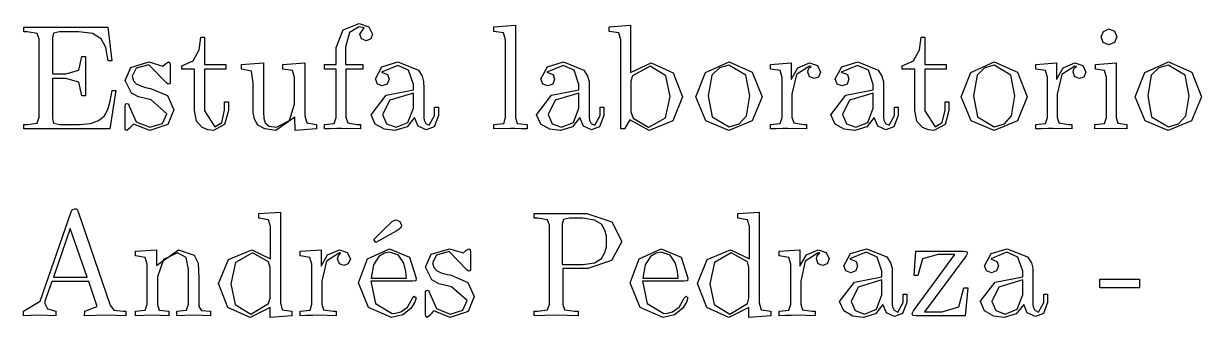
# Model space of a CAD drawing. Extents: x 0.1 to 26.9, y 71.6 to 83.1.
# Drawn here: x 12.94 to 19.23, y 72.75 to 74.32 of the extents above; entities that cross this region are included whole.
import ezdxf

# ---------------------------------------------------------------- set-up
doc = ezdxf.new("R2010")
doc.units = 0

msp = doc.modelspace()

# ---------------------------------------------------------------- linework, layer by layer
at = {"layer": 'Layer 1'}
for p, q in [((12.9395, 74.2725), (12.9395, 74.2974)), ((12.9395, 74.2974), (13.3879, 74.2974)), ((13.3879, 74.2974), (13.410068, 74.118111)), ((14.645613, 74.28345), (14.731174, 74.317285)), ((14.731177, 74.299785), (14.679841, 74.270228)), ((14.731174, 74.317285), (14.78251, 74.300561)), ((14.757235, 74.293951), (14.731177, 74.299785)), ((14.733511, 74.260505), (14.757235, 74.293951)), ((14.78251, 74.300561), (14.802734, 74.261281)), ((15.450662, 74.274835), (15.4507, 74.2998)), ((15.4507, 74.2998), (15.56504, 74.308357)), ((15.56504, 74.308357), (15.565, 73.8163)), ((16.0651, 74.2998), (16.179829, 74.308357)), ((16.0651, 74.2749), (16.0651, 74.2998)), ((16.179829, 74.308357), (16.1799, 74.0559)), ((18.704703, 74.275287), (18.734649, 74.288509)), ((18.734649, 74.288509), (18.764595, 74.276452)), ((12.958496, 74.272535), (12.9395, 74.2725)), ((13.011388, 74.265146), (12.958496, 74.272535)), ((13.0215, 74.2352), (13.011388, 74.265146)), ((13.021504, 73.817923), (13.0215, 74.2352)), ((13.092309, 74.240609), (13.0923, 74.0497)), ((13.098142, 74.266666), (13.092309, 74.240609)), ((13.1312, 74.2725), (13.098142, 74.266666)), ((13.233855, 74.272499), (13.1312, 74.2725)), ((13.307359, 74.264331), (13.233855, 74.272499)), ((13.352862, 74.236329), (13.307359, 74.264331)), ((13.377365, 74.18966), (13.352862, 74.236329)), ((13.876339, 74.176871), (13.885672, 74.245709)), ((13.885672, 74.245709), (13.9055, 74.2457)), ((13.9055, 74.2457), (13.9055, 74.0991)), ((14.6075, 74.1905), (14.645613, 74.28345)), ((14.679841, 74.270228), (14.657672, 74.191278)), ((14.742455, 74.236392), (14.733511, 74.260505)), ((14.767733, 74.22628), (14.742455, 74.236392)), ((14.793401, 74.236002), (14.767733, 74.22628)), ((14.802734, 74.261281), (14.793401, 74.236002)), ((15.501998, 74.267447), (15.450662, 74.274835)), ((15.5125, 74.2305), (15.501998, 74.267447)), ((15.512537, 73.816368), (15.5125, 74.2305)), ((16.065173, 74.274835), (16.0651, 74.2749)), ((16.116899, 74.267447), (16.065173, 74.274835)), ((16.1274, 74.2305), (16.116899, 74.267447)), ((16.1274, 73.7557), (16.1274, 74.2305)), ((17.723039, 74.176871), (17.732372, 74.245709)), ((17.732372, 74.245709), (17.7522, 74.2457)), ((17.7522, 74.2457), (17.7522, 74.0991)), ((18.692646, 74.246507), (18.704703, 74.275287)), ((18.692647, 74.246505), (18.692646, 74.246507)), ((18.704314, 74.216947), (18.692647, 74.246505)), ((18.764595, 74.276452), (18.777041, 74.246117)), ((18.777041, 74.246117), (18.764595, 74.215782)), ((13.3902, 74.1181), (13.377365, 74.18966)), ((13.84367, 74.118923), (13.876339, 74.176871)), ((14.6075, 74.0991), (14.6075, 74.1905)), ((14.657672, 74.191278), (14.6577, 74.0991)), ((17.69037, 74.118923), (17.723039, 74.176871)), ((18.734649, 74.204115), (18.704314, 74.216947)), ((18.764595, 74.215782), (18.734649, 74.204115)), ((13.234293, 74.068756), (13.249849, 74.142649)), ((13.249849, 74.142649), (13.27, 74.1426)), ((13.27, 74.1426), (13.27, 73.9318)), ((13.410068, 74.118111), (13.3902, 74.1181)), ((13.510741, 74.083545), (13.607969, 74.112714)), ((13.608035, 74.097491), (13.539975, 74.079211)), ((13.607969, 74.112714), (13.683029, 74.090156)), ((13.701374, 74.001041), (13.608035, 74.097491)), ((13.683029, 74.090156), (13.696641, 74.102991)), ((13.696641, 74.102991), (13.712586, 74.112714)), ((13.712586, 74.112714), (13.719975, 74.108435)), ((13.719975, 74.108435), (13.721132, 74.093269)), ((13.783, 74.0917), (13.84367, 74.118923)), ((13.9055, 74.0991), (14.0195, 74.0991)), ((14.0195, 74.0991), (14.0195, 74.0742)), ((14.1023, 74.0991), (14.219363, 74.107657)), ((14.1023, 74.0742), (14.1023, 74.0991)), ((14.219363, 74.107657), (14.2194, 73.8432)), ((14.323573, 74.074235), (14.3236, 74.0991)), ((14.3236, 74.0991), (14.440663, 74.107657)), ((14.440663, 74.107657), (14.4406, 73.8249)), ((14.5449, 74.0742), (14.5449, 74.0991)), ((14.5449, 74.0991), (14.6075, 74.0991)), ((14.6577, 74.0991), (14.751, 74.0991)), ((14.751, 74.0991), (14.751, 74.0742)), ((14.852498, 74.087014), (14.938059, 74.112683)), ((14.938059, 74.112683), (15.046954, 74.068736)), ((15.736098, 74.087014), (15.821659, 74.112683)), ((15.821659, 74.112683), (15.930554, 74.068736)), ((16.1799, 74.0559), (16.289185, 74.107625)), ((16.289185, 74.107625), (16.407803, 74.055122)), ((16.580433, 74.057126), (16.706052, 74.11274)), ((16.706052, 74.11274), (16.830115, 74.057515)), ((16.927373, 74.074235), (16.9274, 74.0991)), ((16.9274, 74.0991), (17.03824, 74.107657)), ((17.03824, 74.107657), (17.0382, 74.0201)), ((17.073202, 74.08077), (17.136206, 74.107604)), ((17.136206, 74.107604), (17.178208, 74.093213)), ((17.307698, 74.087014), (17.393259, 74.112683)), ((17.393259, 74.112683), (17.502155, 74.068736)), ((17.6297, 74.0917), (17.69037, 74.118923)), ((17.7522, 74.0991), (17.8662, 74.0991)), ((17.8662, 74.0991), (17.8662, 74.0742)), ((17.996833, 74.057126), (18.122452, 74.11274)), ((18.122452, 74.11274), (18.246515, 74.057515)), ((18.343773, 74.074235), (18.3438, 74.0991)), ((18.3438, 74.0991), (18.45464, 74.107657)), ((18.45464, 74.107657), (18.4546, 74.0201)), ((18.489602, 74.08077), (18.552606, 74.107604)), ((18.552606, 74.107604), (18.594608, 74.093213)), ((18.662274, 74.07416), (18.6623, 74.0991)), ((18.6623, 74.0991), (18.773529, 74.107657)), ((18.773529, 74.107657), (18.7735, 73.8156)), ((18.926733, 74.057126), (19.052352, 74.11274)), ((19.052352, 74.11274), (19.176415, 74.057515)), ((13.0923, 74.0497), (13.1639, 74.0497)), ((13.1639, 74.0497), (13.234293, 74.068756)), ((13.480795, 74.014708), (13.510741, 74.083545)), ((13.539975, 74.079211), (13.518975, 74.03682)), ((13.518975, 74.03682), (13.525198, 74.012707)), ((13.721132, 74.093269), (13.7212, 74.0131)), ((13.783, 74.0742), (13.783, 74.0917)), ((13.8507, 74.0742), (13.783, 74.0742)), ((13.850679, 73.854499), (13.8507, 74.0742)), ((14.0195, 74.0742), (13.9055, 74.0742)), ((13.9055, 74.0742), (13.9055, 73.8529)), ((14.156322, 74.064493), (14.102263, 74.074215)), ((14.102263, 74.074215), (14.1023, 74.0742)), ((14.1641, 74.0011), (14.156322, 74.064493)), ((14.375298, 74.066846), (14.323573, 74.074235)), ((14.3858, 74.0299), (14.375298, 74.066846)), ((14.6075, 74.0742), (14.5449, 74.0742)), ((14.607537, 73.816368), (14.6075, 74.0742)), ((14.751, 74.0742), (14.6604, 74.0742)), ((14.6604, 74.0742), (14.6604, 73.8179)), ((14.817496, 74.022455), (14.852498, 74.087014)), ((14.936506, 74.094796), (14.850167, 74.058238)), ((14.850167, 74.058238), (14.882447, 74.045403)), ((14.882447, 74.045403), (14.891004, 74.021679)), ((14.994842, 74.068349), (14.936506, 74.094796)), ((15.0209, 73.9929), (14.994842, 74.068349)), ((15.046954, 74.068736), (15.067178, 74.037623)), ((15.067178, 74.037623), (15.074956, 74.008454)), ((15.701096, 74.022455), (15.736098, 74.087014)), ((15.820105, 74.094796), (15.733767, 74.058238)), ((15.733767, 74.058238), (15.766047, 74.045403)), ((15.766047, 74.045403), (15.774604, 74.021679)), ((15.878442, 74.068349), (15.820105, 74.094796)), ((15.9045, 73.9929), (15.878442, 74.068349)), ((15.930554, 74.068736), (15.950778, 74.037623)), ((15.950778, 74.037623), (15.958556, 74.008454)), ((16.191122, 74.03922), (16.182178, 74.010441)), ((16.285239, 74.090168), (16.191122, 74.03922)), ((16.368855, 74.03922), (16.285239, 74.090168)), ((16.3918, 73.92838), (16.368855, 74.03922)), ((16.407803, 74.055122), (16.457973, 73.927559)), ((16.529097, 73.926063), (16.580433, 74.057126)), ((16.61427, 74.041571), (16.595214, 73.932675)), ((16.654327, 74.08124), (16.61427, 74.041571)), ((16.705275, 74.094852), (16.654327, 74.08124)), ((16.795114, 74.043126), (16.705275, 74.094852)), ((16.816114, 73.932676), (16.795114, 74.043126)), ((16.830115, 74.057515), (16.88223, 73.926063)), ((16.979098, 74.066846), (16.927373, 74.074235)), ((16.9896, 74.0299), (16.979098, 74.066846)), ((17.0382, 74.0201), (17.073202, 74.08077)), ((17.066982, 74.046162), (17.042093, 73.940378)), ((17.136208, 74.090109), (17.066982, 74.046162)), ((17.126486, 74.058207), (17.130764, 74.075318)), ((17.136208, 74.032928), (17.126486, 74.058207)), ((17.130764, 74.075318), (17.138932, 74.08582)), ((17.144765, 74.089319), (17.136208, 74.090109)), ((17.160711, 74.023985), (17.136208, 74.032928)), ((17.138932, 74.08582), (17.144765, 74.089319)), ((17.184045, 74.032542), (17.160711, 74.023985)), ((17.178208, 74.093213), (17.194933, 74.058989)), ((17.194933, 74.058989), (17.184045, 74.032542)), ((17.272696, 74.022455), (17.307698, 74.087014)), ((17.391705, 74.094796), (17.305367, 74.058238)), ((17.305367, 74.058238), (17.337647, 74.045403)), ((17.337647, 74.045403), (17.346204, 74.021679)), ((17.450042, 74.068349), (17.391705, 74.094796)), ((17.4761, 73.9929), (17.450042, 74.068349)), ((17.502155, 74.068736), (17.522379, 74.037623)), ((17.522379, 74.037623), (17.530157, 74.008454)), ((17.6297, 74.0742), (17.6297, 74.0917)), ((17.6974, 74.0742), (17.6297, 74.0742)), ((17.697379, 73.854499), (17.6974, 74.0742)), ((17.8662, 74.0742), (17.7522, 74.0742)), ((17.7522, 74.0742), (17.7522, 73.8529)), ((17.945497, 73.926063), (17.996833, 74.057126)), ((18.03067, 74.041571), (18.011614, 73.932675)), ((18.070728, 74.08124), (18.03067, 74.041571)), ((18.121675, 74.094852), (18.070728, 74.08124)), ((18.211514, 74.043126), (18.121675, 74.094852)), ((18.232514, 73.932676), (18.211514, 74.043126)), ((18.246515, 74.057515), (18.298629, 73.926063)), ((18.395498, 74.066846), (18.343773, 74.074235)), ((18.406, 74.0299), (18.395498, 74.066846)), ((18.4546, 74.0201), (18.489602, 74.08077)), ((18.483382, 74.046162), (18.458493, 73.940378)), ((18.552608, 74.090109), (18.483382, 74.046162)), ((18.542886, 74.058207), (18.547164, 74.075318)), ((18.552608, 74.032928), (18.542886, 74.058207)), ((18.547164, 74.075318), (18.555332, 74.08582)), ((18.561165, 74.089319), (18.552608, 74.090109)), ((18.577111, 74.023985), (18.552608, 74.032928)), ((18.555332, 74.08582), (18.561165, 74.089319)), ((18.600445, 74.032542), (18.577111, 74.023985)), ((18.594608, 74.093213), (18.611333, 74.058989)), ((18.611333, 74.058989), (18.600445, 74.032542)), ((18.710888, 74.067158), (18.662274, 74.07416)), ((18.721, 74.0306), (18.710888, 74.067158)), ((18.875397, 73.926063), (18.926733, 74.057126)), ((18.96057, 74.041571), (18.941514, 73.932675)), ((19.000628, 74.08124), (18.96057, 74.041571)), ((19.051575, 74.094852), (19.000628, 74.08124)), ((19.141414, 74.043126), (19.051575, 74.094852)), ((19.162414, 73.932676), (19.141414, 74.043126)), ((19.176415, 74.057515), (19.22853, 73.926063)), ((13.163851, 74.024749), (13.0923, 74.0248)), ((13.0923, 74.0248), (13.0923, 73.8121)), ((13.234244, 74.005304), (13.163851, 74.024749)), ((13.2498, 73.9318), (13.234244, 74.005304)), ((13.515019, 73.947037), (13.480795, 74.014708)), ((13.525198, 74.012707), (13.539978, 73.996372)), ((13.539978, 73.996372), (13.564091, 73.984705)), ((13.564091, 73.984705), (13.58898, 73.977316)), ((13.58898, 73.977316), (13.616982, 73.971483)), ((13.616982, 73.971483), (13.707599, 73.933369)), ((13.710707, 73.993652), (13.701374, 74.001041)), ((13.718096, 73.995599), (13.710707, 73.993652)), ((13.720805, 74.001043), (13.718096, 73.995599)), ((13.7212, 74.0131), (13.720805, 74.001043)), ((14.164074, 73.881703), (14.1641, 74.0011)), ((14.385849, 73.887924), (14.3858, 74.0299)), ((14.827998, 73.994842), (14.817496, 74.022455)), ((14.854445, 73.98512), (14.827998, 73.994842)), ((14.880892, 73.995232), (14.854445, 73.98512)), ((14.891004, 74.021679), (14.880892, 73.995232)), ((15.020947, 73.96373), (15.0209, 73.9929)), ((15.074956, 74.008454), (15.075746, 73.974619)), ((15.075746, 73.974619), (15.0758, 73.8156)), ((15.711598, 73.994842), (15.701096, 74.022455)), ((15.738045, 73.98512), (15.711598, 73.994842)), ((15.764492, 73.995232), (15.738045, 73.98512)), ((15.774604, 74.021679), (15.764492, 73.995232)), ((15.904547, 73.96373), (15.9045, 73.9929)), ((15.958556, 74.008454), (15.959346, 73.974619)), ((15.959346, 73.974619), (15.9594, 73.8156)), ((16.182178, 74.010441), (16.182163, 73.846319)), ((16.989626, 73.816368), (16.9896, 74.0299)), ((17.283198, 73.994842), (17.272696, 74.022455)), ((17.309645, 73.98512), (17.283198, 73.994842)), ((17.336092, 73.995232), (17.309645, 73.98512)), ((17.346204, 74.021679), (17.336092, 73.995232)), ((17.476147, 73.96373), (17.4761, 73.9929)), ((17.530157, 74.008454), (17.530947, 73.974619)), ((17.530947, 73.974619), (17.531, 73.8156)), ((18.406026, 73.816368), (18.406, 74.0299)), ((18.721037, 73.816368), (18.721, 74.0306)), ((13.27, 73.9318), (13.2498, 73.9318)), ((13.4322, 73.961), (13.398754, 73.755654)), ((13.40191, 73.904652), (13.412411, 73.961045)), ((13.412411, 73.961045), (13.4322, 73.961)), ((13.552354, 73.926037), (13.515019, 73.947037)), ((13.620025, 73.910092), (13.552354, 73.926037)), ((13.702864, 73.836976), (13.620025, 73.910092)), ((13.707599, 73.933369), (13.741045, 73.857531)), ((14.7946, 73.8315), (14.874327, 73.93495)), ((14.894115, 73.908498), (14.856001, 73.832271)), ((14.874327, 73.93495), (15.020947, 73.96373)), ((15.0209, 73.947), (14.894115, 73.908498)), ((15.020946, 73.867293), (15.0209, 73.947)), ((15.6782, 73.8315), (15.757927, 73.93495)), ((15.777715, 73.908498), (15.739602, 73.832271)), ((15.757927, 73.93495), (15.904547, 73.96373)), ((15.9045, 73.947), (15.777715, 73.908498)), ((15.904546, 73.867293), (15.9045, 73.947)), ((16.367297, 73.815595), (16.3918, 73.92838)), ((16.457973, 73.927559), (16.40547, 73.799218)), ((16.5816, 73.7985), (16.529097, 73.926063)), ((16.595212, 73.932675), (16.615436, 73.82028)), ((16.595214, 73.932675), (16.595212, 73.932675)), ((16.798613, 73.825725), (16.816114, 73.932676)), ((16.88223, 73.926063), (16.829726, 73.798888)), ((17.042093, 73.940378), (17.0421, 73.8179)), ((17.2498, 73.8315), (17.329527, 73.93495)), ((17.349315, 73.908498), (17.311202, 73.832271)), ((17.329527, 73.93495), (17.476147, 73.96373)), ((17.4761, 73.947), (17.349315, 73.908498)), ((17.476146, 73.867293), (17.4761, 73.947)), ((17.998, 73.7985), (17.945497, 73.926063)), ((18.011612, 73.932675), (18.031836, 73.82028)), ((18.011614, 73.932675), (18.011612, 73.932675)), ((18.215013, 73.825725), (18.232514, 73.932676)), ((18.298629, 73.926063), (18.246126, 73.798888)), ((18.458493, 73.940378), (18.4585, 73.8179)), ((18.9279, 73.7985), (18.875397, 73.926063)), ((18.941512, 73.932675), (18.961736, 73.82028)), ((18.941514, 73.932675), (18.941512, 73.932675)), ((19.144914, 73.825725), (19.162414, 73.932676)), ((19.22853, 73.926063), (19.176026, 73.798888)), ((13.368464, 73.824148), (13.388688, 73.859927)), ((13.388688, 73.859927), (13.40191, 73.904652)), ((13.4808, 73.8712), (13.481195, 73.883257)), ((13.4808, 73.7662), (13.4808, 73.8712)), ((13.481195, 73.883257), (13.483904, 73.888701)), ((13.483904, 73.888701), (13.490906, 73.891043)), ((13.490906, 73.891043), (13.498295, 73.888701)), ((13.498295, 73.888701), (13.502184, 73.877423)), ((13.502184, 73.877423), (13.539908, 73.793418)), ((13.741045, 73.857531), (13.709154, 73.778582)), ((13.861956, 73.796551), (13.850679, 73.854499)), ((13.9055, 73.8529), (13.95917, 73.76695)), ((13.997283, 73.790284), (14.01245, 73.85601)), ((14.01245, 73.85601), (14.0125, 73.9)), ((14.0323, 73.8545), (14.012465, 73.779051)), ((14.0125, 73.9), (14.0323, 73.9)), ((14.0323, 73.9), (14.0323, 73.8545)), ((14.164864, 73.842812), (14.164074, 73.881703)), ((14.359015, 73.80003), (14.385849, 73.887924)), ((14.991, 73.790289), (15.020946, 73.867293)), ((15.133745, 73.826489), (15.1337, 73.8712)), ((15.1337, 73.8712), (15.1539, 73.8712)), ((15.1539, 73.8712), (15.1539, 73.8265)), ((15.8746, 73.790289), (15.904546, 73.867293)), ((16.017345, 73.826489), (16.0173, 73.8712)), ((16.0173, 73.8712), (16.0375, 73.8712)), ((16.0375, 73.8712), (16.0375, 73.8265)), ((16.182163, 73.846319), (16.193441, 73.812873)), ((17.446199, 73.790289), (17.476146, 73.867293)), ((17.588945, 73.826489), (17.5889, 73.8712)), ((17.5889, 73.8712), (17.6091, 73.8712)), ((17.6091, 73.8712), (17.6091, 73.8265)), ((17.708656, 73.796551), (17.697379, 73.854499)), ((17.7522, 73.8529), (17.80587, 73.76695)), ((17.843983, 73.790284), (17.85915, 73.85601)), ((17.85915, 73.85601), (17.8592, 73.9)), ((17.879, 73.8545), (17.859165, 73.779051)), ((17.8592, 73.9), (17.879, 73.9)), ((17.879, 73.9), (17.879, 73.8545)), ((12.9585, 73.7802), (13.011392, 73.787199)), ((13.011392, 73.787199), (13.021504, 73.817923)), ((13.0923, 73.8121), (13.098134, 73.785653)), ((13.098134, 73.785653), (13.131191, 73.780209)), ((13.2374, 73.7802), (13.296515, 73.784478)), ((13.296515, 73.784478), (13.339295, 73.800035)), ((13.339295, 73.800035), (13.368464, 73.824148)), ((13.525199, 73.781305), (13.517031, 73.772358)), ((13.613093, 73.746692), (13.525199, 73.781305)), ((13.539908, 73.793418), (13.613024, 73.764638)), ((13.613024, 73.764638), (13.680306, 73.784473)), ((13.680306, 73.784473), (13.702864, 73.836976)), ((13.891903, 73.763493), (13.861956, 73.796551)), ((13.95917, 73.76695), (13.997283, 73.790284)), ((14.171863, 73.808198), (14.164864, 73.842812)), ((14.190532, 73.77553), (14.171863, 73.808198)), ((14.2194, 73.8432), (14.220952, 73.812865)), ((14.220952, 73.812865), (14.22873, 73.789141)), ((14.22873, 73.789141), (14.25012, 73.770472)), ((14.3881, 73.8187), (14.285427, 73.746752)), ((14.2894, 73.764639), (14.359015, 73.80003)), ((14.388171, 73.746756), (14.3881, 73.8187)), ((14.4406, 73.8249), (14.450712, 73.787564)), ((14.450712, 73.787564), (14.502826, 73.780176)), ((14.5457, 73.7802), (14.597814, 73.785255)), ((14.597814, 73.785255), (14.607537, 73.816368)), ((14.6604, 73.8179), (14.669733, 73.787565)), ((14.669733, 73.787565), (14.720681, 73.780176)), ((14.816713, 73.780994), (14.794545, 73.831553)), ((14.794545, 73.831553), (14.7946, 73.8315)), ((14.866105, 73.754161), (14.816713, 73.780994)), ((14.856001, 73.832271), (14.856048, 73.83229)), ((14.856048, 73.83229), (14.877048, 73.783676)), ((14.877048, 73.783676), (14.927607, 73.76462)), ((14.927607, 73.76462), (14.991, 73.790289)), ((15.026337, 73.816387), (14.986668, 73.766217)), ((15.045393, 73.770495), (15.026337, 73.816387)), ((15.0758, 73.8156), (15.077352, 73.803154)), ((15.077352, 73.803154), (15.085909, 73.785264)), ((15.085909, 73.785264), (15.105354, 73.775541)), ((15.105354, 73.775541), (15.133745, 73.826489)), ((15.1539, 73.8265), (15.131342, 73.767385)), ((15.4507, 73.7802), (15.502814, 73.785255)), ((15.502814, 73.785255), (15.512537, 73.816368)), ((15.565, 73.8163), (15.575112, 73.785187)), ((15.575112, 73.785187), (15.627226, 73.780132)), ((15.700313, 73.780994), (15.678144, 73.831553)), ((15.678144, 73.831553), (15.6782, 73.8315)), ((15.749705, 73.754161), (15.700313, 73.780994)), ((15.739602, 73.832271), (15.739648, 73.83229)), ((15.739648, 73.83229), (15.760648, 73.783676)), ((15.760648, 73.783676), (15.811207, 73.76462)), ((15.811207, 73.76462), (15.8746, 73.790289)), ((15.909937, 73.816387), (15.870268, 73.766217)), ((15.928992, 73.770495), (15.909937, 73.816387)), ((15.9594, 73.8156), (15.960952, 73.803154)), ((15.960952, 73.803154), (15.969509, 73.785264)), ((15.969509, 73.785264), (15.988954, 73.775541)), ((15.988954, 73.775541), (16.017345, 73.826489)), ((16.0375, 73.8265), (16.014942, 73.767385)), ((16.176011, 73.805052), (16.147231, 73.75566)), ((16.28024, 73.746715), (16.176011, 73.805052)), ((16.193441, 73.812873), (16.276279, 73.764647)), ((16.277069, 73.764647), (16.367297, 73.815595)), ((16.40547, 73.799218), (16.28024, 73.746715)), ((16.5816, 73.798499), (16.5816, 73.7985)), ((16.705274, 73.746774), (16.5816, 73.798499)), ((16.615436, 73.82028), (16.706052, 73.766999)), ((16.829726, 73.798888), (16.705274, 73.746774)), ((16.706052, 73.766999), (16.760111, 73.782944)), ((16.760111, 73.782944), (16.798613, 73.825725)), ((16.9274, 73.7802), (16.979514, 73.785255)), ((16.979514, 73.785255), (16.989626, 73.816368)), ((17.0421, 73.8179), (17.051433, 73.787565)), ((17.051433, 73.787565), (17.10277, 73.780176)), ((17.271913, 73.780994), (17.249745, 73.831553)), ((17.249745, 73.831553), (17.2498, 73.8315)), ((17.321305, 73.754161), (17.271913, 73.780994)), ((17.311202, 73.832271), (17.311248, 73.83229)), ((17.311248, 73.83229), (17.332248, 73.783676)), ((17.332248, 73.783676), (17.382807, 73.76462)), ((17.382807, 73.76462), (17.446199, 73.790289)), ((17.481537, 73.816387), (17.441868, 73.766217)), ((17.500592, 73.770495), (17.481537, 73.816387)), ((17.531, 73.8156), (17.532552, 73.803154)), ((17.532552, 73.803154), (17.541109, 73.785264)), ((17.541109, 73.785264), (17.560554, 73.775541)), ((17.560554, 73.775541), (17.588945, 73.826489)), ((17.6091, 73.8265), (17.586542, 73.767385)), ((17.738602, 73.763493), (17.708656, 73.796551)), ((17.80587, 73.76695), (17.843983, 73.790284)), ((17.998, 73.798499), (17.998, 73.7985)), ((18.121674, 73.746774), (17.998, 73.798499)), ((18.031836, 73.82028), (18.122452, 73.766999)), ((18.246126, 73.798888), (18.121674, 73.746774)), ((18.122452, 73.766999), (18.176511, 73.782944)), ((18.176511, 73.782944), (18.215013, 73.825725)), ((18.3438, 73.7802), (18.395914, 73.785255)), ((18.395914, 73.785255), (18.406026, 73.816368)), ((18.4585, 73.8179), (18.467833, 73.787565)), ((18.467833, 73.787565), (18.51917, 73.780176)), ((18.6592, 73.7802), (18.711314, 73.785255)), ((18.711314, 73.785255), (18.721037, 73.816368)), ((18.7735, 73.8156), (18.782057, 73.786043)), ((18.782057, 73.786043), (18.829504, 73.780209)), ((18.9279, 73.798499), (18.9279, 73.7985)), ((19.051574, 73.746774), (18.9279, 73.798499)), ((18.961736, 73.82028), (19.052352, 73.766999)), ((19.176026, 73.798888), (19.051574, 73.746774)), ((19.052352, 73.766999), (19.106411, 73.782944)), ((19.106411, 73.782944), (19.144914, 73.825725)), ((12.9395, 73.7557), (12.9395, 73.7802)), ((12.9395, 73.7802), (12.9585, 73.7802)), ((13.398754, 73.755654), (12.9395, 73.7557)), ((13.131191, 73.780209), (13.2374, 73.7802)), ((13.480887, 73.766152), (13.4808, 73.7662)), ((13.482044, 73.750986), (13.480887, 73.766152)), ((13.489433, 73.746707), (13.482044, 73.750986)), ((13.509267, 73.762653), (13.489433, 73.746707)), ((13.510425, 73.764205), (13.509267, 73.762653)), ((13.511977, 73.766914), (13.510425, 73.764205)), ((13.517031, 73.772358), (13.511977, 73.766914)), ((13.709154, 73.778582), (13.613093, 73.746692)), ((13.924571, 73.75066), (13.891903, 73.763493)), ((13.953351, 73.746771), (13.924571, 73.75066)), ((14.012465, 73.779051), (13.953351, 73.746771)), ((14.226313, 73.755695), (14.190532, 73.77553)), ((14.285427, 73.746752), (14.226313, 73.755695)), ((14.25012, 73.770472), (14.2894, 73.764639)), ((14.5029, 73.7557), (14.388171, 73.746756)), ((14.502826, 73.780176), (14.5029, 73.7557)), ((14.545668, 73.7557), (14.5457, 73.7802)), ((14.576392, 73.75649), (14.545668, 73.7557)), ((14.611394, 73.757647), (14.576392, 73.75649)), ((14.636283, 73.758042), (14.611394, 73.757647)), ((14.7374, 73.7557), (14.636283, 73.758042)), ((14.720681, 73.780176), (14.7374, 73.7802)), ((14.7374, 73.7802), (14.7374, 73.7557)), ((14.922108, 73.746772), (14.866105, 73.754161)), ((14.986668, 73.766217), (14.922108, 73.746772)), ((15.088562, 73.75105), (15.045393, 73.770495)), ((15.131342, 73.767385), (15.088562, 73.75105)), ((15.538918, 73.758042), (15.450634, 73.7557)), ((15.450634, 73.7557), (15.4507, 73.7557)), ((15.4507, 73.7557), (15.4507, 73.7802)), ((15.562252, 73.757647), (15.538918, 73.758042)), ((15.597254, 73.75649), (15.562252, 73.757647)), ((15.6272, 73.7557), (15.597254, 73.75649)), ((15.627226, 73.780132), (15.6272, 73.7557)), ((15.805708, 73.746772), (15.749705, 73.754161)), ((15.870268, 73.766217), (15.805708, 73.746772)), ((15.972161, 73.75105), (15.928992, 73.770495)), ((16.014942, 73.767385), (15.972161, 73.75105)), ((16.147231, 73.75566), (16.1274, 73.7557)), ((16.276279, 73.764647), (16.277069, 73.764647)), ((16.958492, 73.75649), (16.927378, 73.7557)), ((16.927378, 73.7557), (16.9274, 73.7557)), ((16.9274, 73.7557), (16.9274, 73.7802)), ((16.993494, 73.757647), (16.958492, 73.75649)), ((17.018383, 73.758042), (16.993494, 73.757647)), ((17.1195, 73.7557), (17.018383, 73.758042)), ((17.10277, 73.780176), (17.1195, 73.7802)), ((17.1195, 73.7802), (17.1195, 73.7557)), ((17.377308, 73.746772), (17.321305, 73.754161)), ((17.441868, 73.766217), (17.377308, 73.746772)), ((17.543762, 73.75105), (17.500592, 73.770495)), ((17.586542, 73.767385), (17.543762, 73.75105)), ((17.771271, 73.75066), (17.738602, 73.763493)), ((17.800051, 73.746771), (17.771271, 73.75066)), ((17.859165, 73.779051), (17.800051, 73.746771)), ((18.374892, 73.75649), (18.343779, 73.7557)), ((18.343779, 73.7557), (18.3438, 73.7557)), ((18.3438, 73.7557), (18.3438, 73.7802)), ((18.409894, 73.757647), (18.374892, 73.75649)), ((18.434783, 73.758042), (18.409894, 73.757647)), ((18.5359, 73.7557), (18.434783, 73.758042)), ((18.51917, 73.780176), (18.5359, 73.7802)), ((18.5359, 73.7802), (18.5359, 73.7557)), ((18.746662, 73.758042), (18.659156, 73.7557)), ((18.659156, 73.7557), (18.6592, 73.7557)), ((18.6592, 73.7557), (18.6592, 73.7802)), ((18.8295, 73.7557), (18.746662, 73.758042)), ((18.829504, 73.780209), (18.8295, 73.7557)), ((13.027761, 72.83827), (13.19266, 73.314299)), ((13.19266, 73.314299), (13.199272, 73.327131)), ((13.199272, 73.327131), (13.211718, 73.330244)), ((13.211718, 73.330244), (13.219107, 73.329454)), ((13.219107, 73.329454), (13.224161, 73.325955)), ((13.224161, 73.325955), (13.226871, 73.321676)), ((13.226871, 73.321676), (13.229981, 73.314288)), ((13.229981, 73.314288), (13.40188, 72.81648)), ((14.195262, 73.279235), (14.1953, 73.3041)), ((14.246598, 73.271846), (14.195262, 73.279235)), ((14.1953, 73.3041), (14.310029, 73.312657)), ((14.310029, 73.312657), (14.31, 72.8293)), ((15.665, 73.2793), (15.665, 73.3041)), ((15.665, 73.3041), (15.9461, 73.3041)), ((15.683996, 73.279235), (15.665, 73.2793)), ((15.736888, 73.271846), (15.683996, 73.279235)), ((15.8544, 73.2793), (15.821343, 73.273856)), ((15.9251, 73.27926), (15.8544, 73.2793)), ((15.986937, 73.269538), (15.9251, 73.27926)), ((15.9461, 73.3041), (16.080275, 73.259764)), ((16.7527, 73.3041), (16.867429, 73.312657)), ((16.752762, 73.279235), (16.7527, 73.3041)), ((16.804098, 73.271846), (16.752762, 73.279235)), ((16.867429, 73.312657), (16.8675, 72.8293)), ((13.188, 73.2252), (13.098543, 72.966224)), ((13.2778, 72.9662), (13.188, 73.2252)), ((14.2571, 73.2349), (14.246598, 73.271846)), ((14.257084, 73.062652), (14.2571, 73.2349)), ((14.808583, 73.166125), (14.861086, 73.217461)), ((14.861086, 73.217461), (14.909312, 73.263353)), ((14.909312, 73.263353), (14.927981, 73.27152)), ((14.927981, 73.27152), (14.947815, 73.261798)), ((14.939653, 73.21785), (14.93343, 73.213961)), ((14.945097, 73.221739), (14.939653, 73.21785)), ((14.950931, 73.227183), (14.945097, 73.221739)), ((14.947815, 73.261798), (14.955983, 73.241963)), ((14.954431, 73.233406), (14.950931, 73.227183)), ((14.955983, 73.241963), (14.954431, 73.233406)), ((15.747, 73.2419), (15.736888, 73.271846)), ((15.747004, 72.822323), (15.747, 73.2419)), ((15.821343, 73.273856), (15.815509, 73.247409)), ((15.815509, 73.247409), (15.815509, 73.032339)), ((16.024662, 73.247759), (15.986937, 73.269538)), ((16.043331, 73.215479), (16.024662, 73.247759)), ((16.051109, 73.184366), (16.043331, 73.215479)), ((16.080275, 73.259764), (16.133945, 73.155924)), ((16.8146, 73.2349), (16.804098, 73.271846)), ((16.814584, 73.062652), (16.8146, 73.2349)), ((14.820646, 73.150567), (14.808583, 73.166125)), ((14.927986, 73.210848), (14.820646, 73.150567)), ((14.93343, 73.213961), (14.927986, 73.210848)), ((16.051899, 73.155975), (16.051109, 73.184366)), ((16.051109, 73.127973), (16.051899, 73.155975)), ((16.133945, 73.155924), (16.079108, 73.054029)), ((13.536, 73.1035), (13.648007, 73.112057)), ((13.536062, 73.078535), (13.536, 73.1035)), ((13.648007, 73.112057), (13.6481, 73.0284)), ((13.6481, 73.0284), (13.76594, 73.112016)), ((13.760484, 73.094484), (13.686202, 73.05987)), ((13.807154, 73.070371), (13.760484, 73.094484)), ((13.76594, 73.112016), (13.849556, 73.082459)), ((14.032292, 73.059541), (14.156744, 73.112044)), ((14.160293, 73.094505), (14.070066, 73.043557)), ((14.156744, 73.112044), (14.257084, 73.062652)), ((14.246243, 73.046668), (14.160293, 73.094505)), ((14.416173, 73.078535), (14.4162, 73.1035)), ((14.4162, 73.1035), (14.52704, 73.112057)), ((14.52704, 73.112057), (14.527, 73.0245)), ((14.625008, 73.094509), (14.555782, 73.050562)), ((14.562002, 73.08517), (14.625006, 73.112004)), ((14.619564, 73.079718), (14.627732, 73.09022)), ((14.625006, 73.112004), (14.667009, 73.097613)), ((14.633565, 73.093719), (14.625008, 73.094509)), ((14.627732, 73.09022), (14.633565, 73.093719)), ((14.667009, 73.097613), (14.683733, 73.063389)), ((14.775525, 73.063841), (14.892977, 73.117122)), ((14.866138, 73.093709), (14.835803, 73.07504)), ((14.892975, 73.099153), (14.866138, 73.093709)), ((14.9412, 73.082819), (14.892975, 73.099153)), ((14.892977, 73.117122), (14.99915, 73.071619)), ((15.115041, 73.087945), (15.212269, 73.117114)), ((15.212235, 73.101891), (15.144175, 73.083611)), ((15.305574, 73.005441), (15.212235, 73.101891)), ((15.212269, 73.117114), (15.287329, 73.094556)), ((15.287329, 73.094556), (15.300941, 73.107391)), ((15.300941, 73.107391), (15.316886, 73.117114)), ((15.316886, 73.117114), (15.324275, 73.112835)), ((15.324275, 73.112835), (15.325432, 73.097669)), ((15.325432, 73.097669), (15.3254, 73.0175)), ((16.024662, 73.064581), (16.043331, 73.09686)), ((16.043331, 73.09686), (16.051109, 73.127973)), ((16.226525, 73.063841), (16.343977, 73.117122)), ((16.317141, 73.093709), (16.286806, 73.07504)), ((16.343975, 73.099153), (16.317141, 73.093709)), ((16.3922, 73.082819), (16.343975, 73.099153)), ((16.343977, 73.117122), (16.45015, 73.071619)), ((16.589792, 73.059541), (16.714244, 73.112044)), ((16.717693, 73.094505), (16.627466, 73.043557)), ((16.714244, 73.112044), (16.814584, 73.062652)), ((16.803643, 73.046668), (16.717693, 73.094505)), ((16.9736, 73.1035), (17.08444, 73.112057)), ((16.973673, 73.078535), (16.9736, 73.1035)), ((17.08444, 73.112057), (17.0845, 73.0245)), ((17.182505, 73.094509), (17.113279, 73.050562)), ((17.119502, 73.08517), (17.182506, 73.112004)), ((17.177061, 73.079718), (17.185229, 73.09022)), ((17.191062, 73.093719), (17.182505, 73.094509)), ((17.182506, 73.112004), (17.224508, 73.097613)), ((17.185229, 73.09022), (17.191062, 73.093719)), ((17.224508, 73.097613), (17.241233, 73.063389)), ((17.318996, 73.026855), (17.353998, 73.091414)), ((17.438005, 73.099196), (17.351667, 73.062638)), ((17.353998, 73.091414), (17.439559, 73.117083)), ((17.496342, 73.072749), (17.438005, 73.099196)), ((17.439559, 73.117083), (17.548454, 73.073136)), ((17.6943, 72.9751), (17.703244, 73.103441)), ((17.703244, 73.103441), (17.958, 73.1035)), ((17.958, 73.1035), (17.970446, 73.103105)), ((17.970446, 73.103105), (17.97628, 73.099995)), ((17.978622, 73.092993), (17.97162, 73.079381)), ((17.97628, 73.099995), (17.978622, 73.092993)), ((18.070796, 73.026855), (18.105798, 73.091414)), ((18.189805, 73.099196), (18.103467, 73.062638)), ((18.105798, 73.091414), (18.191359, 73.117083)), ((18.248142, 73.072749), (18.189805, 73.099196)), ((18.191359, 73.117083), (18.300255, 73.073136)), ((13.587398, 73.071147), (13.536062, 73.078535)), ((13.5979, 73.0342), (13.587398, 73.071147)), ((13.597837, 72.820768), (13.5979, 73.0342)), ((13.686202, 73.05987), (13.653145, 72.96692)), ((13.8196, 73.0062), (13.807154, 73.070371)), ((13.849556, 73.082459), (13.870556, 73.040456)), ((13.870556, 73.040456), (13.874445, 72.960729)), ((13.9794, 72.9312), (14.032292, 73.059541)), ((14.070066, 73.043557), (14.045563, 72.930384)), ((14.2548, 73.0175), (14.246243, 73.046668)), ((14.467899, 73.071147), (14.416173, 73.078535)), ((14.4784, 73.0342), (14.467899, 73.071147)), ((14.478426, 72.820768), (14.4784, 73.0342)), ((14.527, 73.0245), (14.562002, 73.08517)), ((14.555782, 73.050562), (14.530893, 72.944778)), ((14.615286, 73.062607), (14.619564, 73.079718)), ((14.625008, 73.037328), (14.615286, 73.062607)), ((14.649511, 73.028385), (14.625008, 73.037328)), ((14.672845, 73.036942), (14.649511, 73.028385)), ((14.683733, 73.063389), (14.672845, 73.036942)), ((14.7273, 72.9355), (14.775525, 73.063841)), ((14.807412, 73.031871), (14.79419, 72.9607)), ((14.835803, 73.07504), (14.807412, 73.031871)), ((14.968812, 73.040427), (14.9412, 73.082819)), ((14.98009, 72.996091), (14.968812, 73.040427)), ((14.99915, 73.071619), (15.035708, 72.960779)), ((15.085095, 73.019108), (15.115041, 73.087945)), ((15.144175, 73.083611), (15.123175, 73.04122)), ((15.123175, 73.04122), (15.129398, 73.017107)), ((15.815509, 73.032339), (15.9251, 73.0323)), ((15.9251, 73.0323), (15.986937, 73.042412)), ((16.079108, 73.054029), (15.952323, 73.011638)), ((15.986937, 73.042412), (16.024662, 73.064581)), ((16.1783, 72.9355), (16.226525, 73.063841)), ((16.258415, 73.031871), (16.245193, 72.9607)), ((16.286806, 73.07504), (16.258415, 73.031871)), ((16.419812, 73.040427), (16.3922, 73.082819)), ((16.43109, 72.996091), (16.419812, 73.040427)), ((16.45015, 73.071619), (16.486708, 72.960779)), ((16.5369, 72.9312), (16.589792, 73.059541)), ((16.627466, 73.043557), (16.602963, 72.930384)), ((16.8122, 73.0175), (16.803643, 73.046668)), ((17.025399, 73.071147), (16.973673, 73.078535)), ((17.0359, 73.0342), (17.025399, 73.071147)), ((17.035826, 72.820768), (17.0359, 73.0342)), ((17.0845, 73.0245), (17.119502, 73.08517)), ((17.113279, 73.050562), (17.08839, 72.944778)), ((17.172783, 73.062607), (17.177061, 73.079718)), ((17.182505, 73.037328), (17.172783, 73.062607)), ((17.207008, 73.028385), (17.182505, 73.037328)), ((17.230342, 73.036942), (17.207008, 73.028385)), ((17.241233, 73.063389), (17.230342, 73.036942)), ((17.329498, 72.999242), (17.318996, 73.026855)), ((17.351667, 73.062638), (17.383947, 73.049802)), ((17.392504, 73.026079), (17.382392, 72.999632)), ((17.383947, 73.049802), (17.392504, 73.026079)), ((17.5224, 72.9973), (17.496342, 73.072749)), ((17.548454, 73.073136), (17.568678, 73.042023)), ((17.568678, 73.042023), (17.576456, 73.012854)), ((17.690389, 72.785691), (17.912458, 73.085931)), ((17.738284, 73.062666), (17.714171, 72.975161)), ((17.8219, 73.086), (17.738284, 73.062666)), ((17.97162, 73.079381), (17.74994, 72.779918)), ((17.912458, 73.085931), (17.8219, 73.086)), ((18.081298, 72.999242), (18.070796, 73.026855)), ((18.103467, 73.062638), (18.135747, 73.049802)), ((18.144304, 73.026079), (18.134192, 72.999632)), ((18.135747, 73.049802), (18.144304, 73.026079)), ((18.2742, 72.9973), (18.248142, 73.072749)), ((18.300255, 73.073136), (18.320479, 73.042023)), ((18.320479, 73.042023), (18.328257, 73.012854)), ((13.098543, 72.966224), (13.2778, 72.9662)), ((13.653145, 72.96692), (13.6531, 72.8207)), ((13.819526, 72.820768), (13.8196, 73.0062)), ((14.25475, 72.854183), (14.2548, 73.0175)), ((14.9832, 72.9607), (14.98009, 72.996091)), ((15.119319, 72.951437), (15.085095, 73.019108)), ((15.129398, 73.017107), (15.144178, 73.000772)), ((15.144178, 73.000772), (15.168291, 72.989105)), ((15.168291, 72.989105), (15.193181, 72.981716)), ((15.193181, 72.981716), (15.221183, 72.975883)), ((15.221183, 72.975883), (15.311799, 72.937769)), ((15.314907, 72.998052), (15.305574, 73.005441)), ((15.322296, 72.999999), (15.314907, 72.998052)), ((15.325005, 73.005443), (15.322296, 72.999999)), ((15.3254, 73.0175), (15.325005, 73.005443)), ((15.952323, 73.011638), (15.8178, 73.0117)), ((15.8178, 73.0117), (15.8178, 72.8223)), ((16.4342, 72.9607), (16.43109, 72.996091)), ((16.81225, 72.854183), (16.8122, 73.0175)), ((17.355945, 72.98952), (17.329498, 72.999242)), ((17.382392, 72.999632), (17.355945, 72.98952)), ((17.375827, 72.93935), (17.522447, 72.96813)), ((17.522447, 72.96813), (17.5224, 72.9973)), ((17.576456, 73.012854), (17.577246, 72.979019)), ((17.577246, 72.979019), (17.5772, 72.8199)), ((17.714171, 72.975161), (17.6943, 72.9751)), ((18.107745, 72.98952), (18.081298, 72.999242)), ((18.134192, 72.999632), (18.107745, 72.98952)), ((18.127527, 72.93935), (18.274147, 72.96813)), ((18.274147, 72.96813), (18.2742, 72.9973)), ((18.328257, 73.012854), (18.329047, 72.979019)), ((18.329047, 72.979019), (18.329, 72.8199)), ((13.0899, 72.9417), (13.052953, 72.837471)), ((13.28677, 72.941621), (13.0899, 72.9417)), ((13.328773, 72.819891), (13.28677, 72.941621)), ((13.874445, 72.960729), (13.8744, 72.8087)), ((13.97945, 72.931174), (13.9794, 72.9312)), ((14.02962, 72.803611), (13.97945, 72.931174)), ((14.045515, 72.93041), (14.06846, 72.819959)), ((14.045563, 72.930384), (14.045515, 72.93041)), ((14.530893, 72.944778), (14.5309, 72.8223)), ((14.727287, 72.935441), (14.7273, 72.9355)), ((14.77979, 72.803988), (14.727287, 72.935441)), ((15.015873, 72.944046), (14.7934, 72.944)), ((14.7934, 72.944), (14.817513, 72.824604)), ((14.79419, 72.9607), (14.794193, 72.960779)), ((14.794193, 72.960779), (14.9832, 72.9607)), ((15.032598, 72.946389), (15.015873, 72.944046)), ((15.035708, 72.960779), (15.032598, 72.946389)), ((15.156655, 72.930437), (15.119319, 72.951437)), ((15.224325, 72.914492), (15.156655, 72.930437)), ((15.307164, 72.841376), (15.224325, 72.914492)), ((15.311799, 72.937769), (15.345246, 72.861931)), ((16.178287, 72.935441), (16.1783, 72.9355)), ((16.23079, 72.803988), (16.178287, 72.935441)), ((16.466873, 72.944046), (16.2444, 72.944)), ((16.2444, 72.944), (16.268513, 72.824604)), ((16.245193, 72.960779), (16.4342, 72.9607)), ((16.245193, 72.9607), (16.245193, 72.960779)), ((16.483598, 72.946389), (16.466873, 72.944046)), ((16.486708, 72.960779), (16.483598, 72.946389)), ((16.53685, 72.931174), (16.5369, 72.9312)), ((16.58702, 72.803611), (16.53685, 72.931174)), ((16.602963, 72.930384), (16.603015, 72.93041)), ((16.603015, 72.93041), (16.62596, 72.819959)), ((17.08839, 72.944778), (17.0884, 72.8223)), ((17.2961, 72.8359), (17.375827, 72.93935)), ((17.395614, 72.912898), (17.357501, 72.836671)), ((17.5224, 72.9514), (17.395614, 72.912898)), ((17.522446, 72.871693), (17.5224, 72.9514)), ((17.932283, 72.807513), (17.960285, 72.909019)), ((17.960285, 72.909019), (17.9802, 72.909)), ((17.9802, 72.909), (17.966588, 72.760047)), ((18.0478, 72.8359), (18.127527, 72.93935)), ((18.147415, 72.912898), (18.109302, 72.836671)), ((18.2742, 72.9514), (18.147415, 72.912898)), ((18.274146, 72.871693), (18.2742, 72.9514)), ((18.6852, 72.9082), (18.6852, 72.9553)), ((18.6852, 72.9553), (18.8972, 72.9553)), ((18.8972, 72.9082), (18.6852, 72.9082)), ((18.8972, 72.9553), (18.8972, 72.9082)), ((12.9387, 72.7846), (13.027761, 72.83827)), ((13.052953, 72.837471), (13.051401, 72.825414)), ((14.246193, 72.824626), (14.25475, 72.854183)), ((14.988633, 72.806321), (15.01508, 72.85338)), ((15.01508, 72.85338), (15.025192, 72.864268)), ((15.025192, 72.864268), (15.035694, 72.854935)), ((15.035694, 72.854935), (15.027916, 72.83199)), ((15.0851, 72.8756), (15.085495, 72.887657)), ((15.0851, 72.7706), (15.0851, 72.8756)), ((15.085495, 72.887657), (15.088204, 72.893101)), ((15.088204, 72.893101), (15.095206, 72.895443)), ((15.095206, 72.895443), (15.102595, 72.893101)), ((15.102595, 72.893101), (15.106484, 72.881823)), ((15.106484, 72.881823), (15.144209, 72.797818)), ((15.284606, 72.788873), (15.307164, 72.841376)), ((15.345246, 72.861931), (15.313355, 72.782982)), ((16.439633, 72.806321), (16.466081, 72.85338)), ((16.466081, 72.85338), (16.476192, 72.864268)), ((16.476192, 72.864268), (16.486694, 72.854935)), ((16.486694, 72.854935), (16.478916, 72.83199)), ((16.803693, 72.824626), (16.81225, 72.854183)), ((17.4925, 72.794689), (17.522446, 72.871693)), ((17.635145, 72.830789), (17.6352, 72.8756)), ((17.6352, 72.8756), (17.6554, 72.8756)), ((17.6554, 72.8756), (17.6554, 72.8308)), ((18.2442, 72.794689), (18.274146, 72.871693)), ((18.386945, 72.830789), (18.387, 72.8756)), ((18.387, 72.8756), (18.4072, 72.8756)), ((18.4072, 72.8756), (18.4072, 72.8308)), ((12.9387, 72.7601), (12.9387, 72.7846)), ((13.051401, 72.825414), (13.066957, 72.796635)), ((13.066957, 72.796635), (13.111293, 72.784578)), ((13.111293, 72.784578), (13.1113, 72.76)), ((13.264942, 72.76), (13.265, 72.7845)), ((13.265, 72.7845), (13.331115, 72.808613)), ((13.331115, 72.808613), (13.328773, 72.819891)), ((13.40188, 72.81648), (13.420935, 72.790422)), ((13.420935, 72.790422), (13.469939, 72.784588)), ((13.469939, 72.784588), (13.4839, 72.7845)), ((13.4839, 72.7845), (13.4839, 72.76)), ((13.536, 72.7846), (13.588114, 72.789655)), ((13.536, 72.7601), (13.536, 72.7846)), ((13.588114, 72.789655), (13.597837, 72.820768)), ((13.6531, 72.8207), (13.662823, 72.789587)), ((13.662823, 72.789587), (13.714937, 72.784532)), ((13.714937, 72.784532), (13.7149, 72.7601)), ((13.7573, 72.7846), (13.809414, 72.789655)), ((13.757311, 72.7601), (13.7573, 72.7846)), ((13.809414, 72.789655), (13.819526, 72.820768)), ((13.8744, 72.8087), (13.888012, 72.788087)), ((13.888012, 72.788087), (13.936625, 72.784587)), ((13.936625, 72.784587), (13.9366, 72.7601)), ((14.148238, 72.751108), (14.02962, 72.803611)), ((14.06846, 72.819959), (14.152076, 72.769011)), ((14.2548, 72.804), (14.148238, 72.751108)), ((14.152076, 72.769011), (14.246193, 72.824626)), ((14.254737, 72.751156), (14.2548, 72.804)), ((14.31, 72.8293), (14.320112, 72.791964)), ((14.320112, 72.791964), (14.371837, 72.784576)), ((14.371837, 72.784576), (14.3718, 72.7601)), ((14.4162, 72.7846), (14.468314, 72.789655)), ((14.4162, 72.7601), (14.4162, 72.7846)), ((14.468314, 72.789655), (14.478426, 72.820768)), ((14.5309, 72.8223), (14.540233, 72.791965)), ((14.540233, 72.791965), (14.59157, 72.784576)), ((14.59157, 72.784576), (14.6083, 72.7846)), ((14.6083, 72.7846), (14.6083, 72.7601)), ((14.902686, 72.751096), (14.77979, 72.803988)), ((14.817513, 72.824604), (14.907352, 72.771323)), ((14.924463, 72.772875), (14.952853, 72.781043)), ((14.952853, 72.781043), (14.988633, 72.806321)), ((15.006137, 72.797766), (14.963745, 72.765097)), ((15.027916, 72.83199), (15.006137, 72.797766)), ((15.121232, 72.776761), (15.116177, 72.771317)), ((15.129399, 72.785705), (15.121232, 72.776761)), ((15.217294, 72.751091), (15.129399, 72.785705)), ((15.144209, 72.797818), (15.217324, 72.769038)), ((15.313355, 72.782982), (15.217294, 72.751091)), ((15.217324, 72.769038), (15.284606, 72.788873)), ((15.665, 72.7601), (15.665, 72.7846)), ((15.665, 72.7846), (15.684, 72.7846)), ((15.684, 72.7846), (15.736892, 72.791599)), ((15.736892, 72.791599), (15.747004, 72.822323)), ((15.8178, 72.8223), (15.827523, 72.791965)), ((15.827523, 72.791965), (15.880804, 72.784576)), ((15.880804, 72.784576), (15.8999, 72.7846)), ((15.8999, 72.7846), (15.8999, 72.7601)), ((16.353686, 72.751096), (16.23079, 72.803988)), ((16.268513, 72.824604), (16.358352, 72.771323)), ((16.375463, 72.772875), (16.403853, 72.781043)), ((16.403853, 72.781043), (16.439633, 72.806321)), ((16.457137, 72.797766), (16.414745, 72.765097)), ((16.478916, 72.83199), (16.457137, 72.797766)), ((16.705638, 72.751108), (16.58702, 72.803611)), ((16.62596, 72.819959), (16.709576, 72.769011)), ((16.8122, 72.804), (16.705638, 72.751108)), ((16.709576, 72.769011), (16.803693, 72.824626)), ((16.812237, 72.751156), (16.8122, 72.804)), ((16.8675, 72.8293), (16.877612, 72.791964)), ((16.877612, 72.791964), (16.929337, 72.784576)), ((16.929337, 72.784576), (16.9293, 72.7601)), ((16.9736, 72.7846), (17.025714, 72.789655)), ((16.9736, 72.7601), (16.9736, 72.7846)), ((17.025714, 72.789655), (17.035826, 72.820768)), ((17.0884, 72.8223), (17.097733, 72.791965)), ((17.097733, 72.791965), (17.14907, 72.784576)), ((17.14907, 72.784576), (17.1658, 72.7846)), ((17.1658, 72.7846), (17.1658, 72.7601)), ((17.296045, 72.835856), (17.2961, 72.8359)), ((17.318213, 72.785297), (17.296045, 72.835856)), ((17.367605, 72.758461), (17.318213, 72.785297)), ((17.357501, 72.836671), (17.357548, 72.83669)), ((17.357548, 72.83669), (17.378548, 72.788076)), ((17.378548, 72.788076), (17.429107, 72.76902)), ((17.429107, 72.76902), (17.4925, 72.794689)), ((17.527837, 72.820687), (17.488168, 72.770517)), ((17.546892, 72.774795), (17.527837, 72.820687)), ((17.590062, 72.75535), (17.546892, 72.774795)), ((17.5772, 72.8199), (17.578752, 72.807454)), ((17.578752, 72.807454), (17.587309, 72.789564)), ((17.587309, 72.789564), (17.606754, 72.779841)), ((17.606754, 72.779841), (17.635145, 72.830789)), ((17.6554, 72.8308), (17.632842, 72.771685)), ((17.683, 72.7713), (17.690389, 72.785691)), ((17.74994, 72.779918), (17.844, 72.7799)), ((17.844, 72.7799), (17.932283, 72.807513)), ((18.047845, 72.835856), (18.0478, 72.8359)), ((18.070013, 72.785297), (18.047845, 72.835856)), ((18.119405, 72.758461), (18.070013, 72.785297)), ((18.109248, 72.83669), (18.130248, 72.788076)), ((18.109302, 72.836671), (18.109248, 72.83669)), ((18.130248, 72.788076), (18.180807, 72.76902)), ((18.180807, 72.76902), (18.2442, 72.794689)), ((18.279637, 72.820687), (18.239968, 72.770517)), ((18.298692, 72.774795), (18.279637, 72.820687)), ((18.341862, 72.75535), (18.298692, 72.774795)), ((18.329, 72.8199), (18.330552, 72.807454)), ((18.330552, 72.807454), (18.339109, 72.789564)), ((18.339109, 72.789564), (18.358554, 72.779841)), ((18.358554, 72.779841), (18.386945, 72.830789)), ((18.4072, 72.8308), (18.384642, 72.771685)), ((13.019517, 72.762342), (12.938623, 72.76)), ((12.938623, 72.76), (12.9387, 72.7601)), ((13.1113, 72.76), (13.019517, 72.762342)), ((13.379671, 72.762342), (13.264942, 72.76)), ((13.4839, 72.76), (13.379671, 72.762342)), ((13.625839, 72.762442), (13.536, 72.7601)), ((13.536, 72.7601), (13.536, 72.7601)), ((13.7149, 72.7601), (13.625839, 72.762442)), ((13.84715, 72.762442), (13.757311, 72.7601)), ((13.9366, 72.7601), (13.84715, 72.762442)), ((14.3718, 72.7601), (14.254737, 72.751156)), ((14.447292, 72.76089), (14.416179, 72.7601)), ((14.416179, 72.7601), (14.4162, 72.7601)), ((14.482294, 72.762047), (14.447292, 72.76089)), ((14.507183, 72.762442), (14.482294, 72.762047)), ((14.6083, 72.7601), (14.507183, 72.762442)), ((14.963745, 72.765097), (14.902686, 72.751096)), ((14.907352, 72.771323), (14.924463, 72.772875)), ((15.085087, 72.770555), (15.0851, 72.7706)), ((15.086245, 72.755389), (15.085087, 72.770555)), ((15.093633, 72.75111), (15.086245, 72.755389)), ((15.113468, 72.767056), (15.093633, 72.75111)), ((15.114625, 72.768608), (15.113468, 72.767056)), ((15.116177, 72.771317), (15.114625, 72.768608)), ((15.78206, 72.762442), (15.664997, 72.7601)), ((15.664997, 72.7601), (15.665, 72.7601)), ((15.8999, 72.7601), (15.78206, 72.762442)), ((16.414745, 72.765097), (16.353686, 72.751096)), ((16.358352, 72.771323), (16.375463, 72.772875)), ((16.9293, 72.7601), (16.812237, 72.751156)), ((16.973679, 72.7601), (16.9736, 72.7601)), ((17.004792, 72.76089), (16.973679, 72.7601)), ((17.039794, 72.762047), (17.004792, 72.76089)), ((17.064683, 72.762442), (17.039794, 72.762047)), ((17.1658, 72.7601), (17.064683, 72.762442)), ((17.423608, 72.751072), (17.367605, 72.758461)), ((17.488168, 72.770517), (17.423608, 72.751072)), ((17.632842, 72.771685), (17.590062, 72.75535)), ((17.686889, 72.761652), (17.683, 72.771375)), ((17.683, 72.771375), (17.683, 72.7713)), ((17.704, 72.7601), (17.686889, 72.761652)), ((17.966588, 72.760047), (17.704, 72.7601)), ((18.175408, 72.751072), (18.119405, 72.758461)), ((18.239968, 72.770517), (18.175408, 72.751072)), ((18.384642, 72.771685), (18.341862, 72.75535))]:
    msp.add_line(p, q, dxfattribs=at)

doc.saveas('drawing.dxf')
